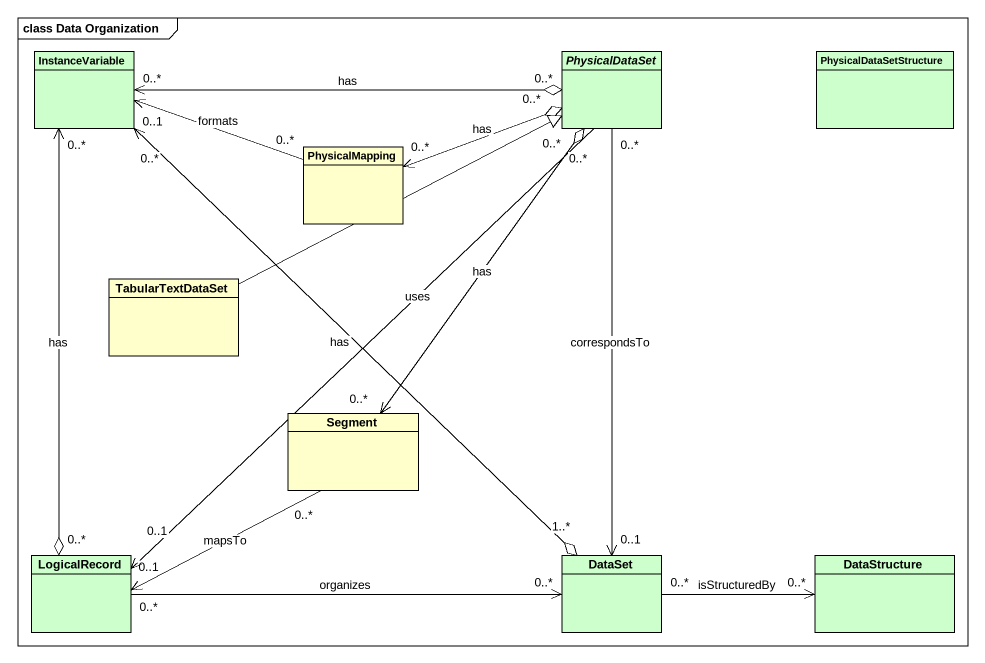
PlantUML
@startuml
mainframe class Data Organization
hide circle
hide empty members
class InstanceVariable #CCFFCC
abstract class PhysicalDataSet #CCFFCC
class PhysicalDataSetStructure #CCFFCC
class PhysicalMapping
class TabularTextDataSet
class Segment
class LogicalRecord #CCFFCC
class DataSet #CCFFCC
class DataStructure #CCFFCC
InstanceVariable "0..*" <-right-o "0..*" PhysicalDataSet : has
InstanceVariable "0..*" <--o "0..*" LogicalRecord : has
InstanceVariable "0..*" <--o "1..*" DataSet : has
PhysicalDataSet "0..*" --> "0..1" LogicalRecord : uses
PhysicalDataSet "0..*" --> "0..1" DataSet : correspondsTo
PhysicalMapping "0..*" -left-> "0..1" InstanceVariable : formats
PhysicalMapping "0..*" <-right-o "0..*" PhysicalDataSet : has
TabularTextDataSet -right-|> PhysicalDataSet
Segment "0..*" <-up-o "0..*" PhysicalDataSet : has
Segment "0..*" -left-> "0..1" LogicalRecord : mapsTo
LogicalRecord "0..*" -right-> "0..*" DataSet : organizes
DataSet "0..*" -right-> "0..*" DataStructure : isStructuredBy
@enduml
